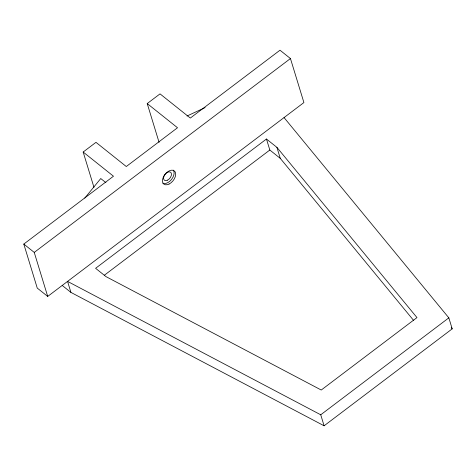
<?xml version="1.0" encoding="UTF-8"?>
<svg xmlns="http://www.w3.org/2000/svg" width="476" height="476" viewBox="0 0 476 476"><rect width="100%" height="100%" fill="white"/><g stroke="black" fill="none" stroke-linecap="round" stroke-linejoin="round"><path stroke-width="0.71" d="M84.805 198.064L100.751 178.542L105.91 182.659M83.169 152.028L95.979 142.336L126.283 166.529L177.518 127.752L147.221 103.566L160.031 93.873L190.329 118.06L280.001 50.206L290.449 58.548L303.908 102.56L47.707 296.423L37.253 288.087L23.8 244.075L113.472 176.221L83.169 152.028L93.951 187.294M47.707 296.423L34.248 252.417L290.449 58.548M266.459 139.016L95.599 268.309L106.047 276.651L321.246 390.028L416.976 317.593L276.907 147.358L266.459 139.016L269.827 150.023L280.275 158.365L413.739 320.568M104.286 275.283L269.827 150.023M448.838 317.855L452.2 328.857L324.102 425.794L70.924 292.401L67.562 281.399L320.735 414.786L448.838 317.855L284.047 117.584M187.008 116.019L205.126 107.594M23.8 244.075L34.248 252.417M62.219 285.451L70.924 292.401M451.254 327.708L452.2 328.857M276.907 147.358L280.275 158.365M320.735 414.786L324.102 425.794M147.221 103.566L159.079 142.354M173.264 170.134A8.437 5.141 -51.4 0 1 171.515 179.464A8.437 5.141 -51.4 0 1 162.804 183.183M167.492 180.178A5.063 3.088 -51.4 0 0 170.961 172.574A5.063 3.088 -51.4 0 0 164.077 175.959A5.063 3.088 -51.4 0 0 167.492 180.178M169.045 184.057A8.437 5.141 -51.4 0 0 174.829 171.384A8.437 5.141 -51.4 0 0 163.357 177.024A8.437 5.141 -51.4 0 0 169.045 184.057"/></g></svg>
